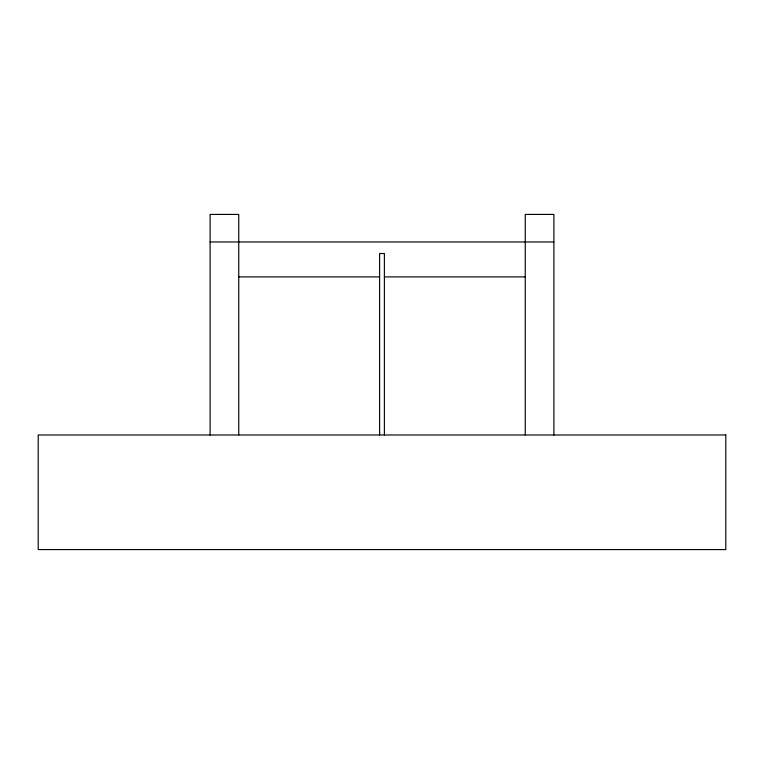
<?xml version="1.0" encoding="UTF-8"?>
<svg xmlns="http://www.w3.org/2000/svg" width="764" height="764" viewBox="0 0 764 764"><rect width="100%" height="100%" fill="white"/><g stroke="black" fill="none" stroke-linecap="round" stroke-linejoin="round"><path stroke-width="1.15" d="M210.1 241.968L553.9 241.968M238.75 276.902L379.613 276.902M384.387 276.902L525.25 276.902M553.9 435.117L553.9 214.426L525.25 214.426L525.25 434.974M384.387 434.974L384.387 253.524L379.613 253.524L379.613 434.974M238.75 434.974L238.75 214.426L210.1 214.426L210.1 435.117M725.8 434.974L38.2 434.974L38.2 549.574L725.8 549.574L725.8 434.974"/></g></svg>
